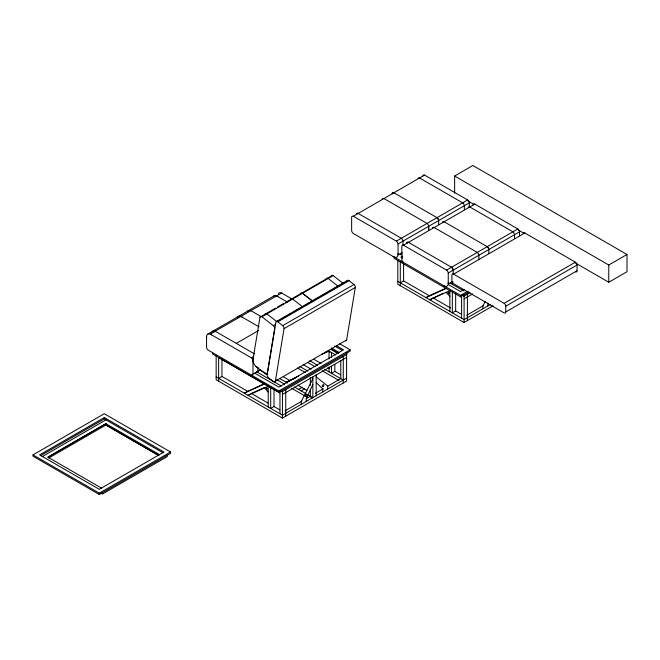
<?xml version="1.0" encoding="UTF-8"?>
<svg xmlns="http://www.w3.org/2000/svg" width="660" height="660" viewBox="0 0 660 660"><rect width="100%" height="100%" fill="white"/><g stroke="black" fill="none" stroke-linecap="round" stroke-linejoin="round"><path stroke-width="0.99" d="M252.937 359.725L259.974 317.212L264.115 314.82M275.36 381.117L284.048 328.63A2.343 1.353 60 0 0 282.703 325.644L277.802 321.824A2.343 1.353 60 0 0 275.888 322.278L267.193 374.756A2.343 1.353 60 0 0 268.546 377.751L273.438 381.571A2.343 1.353 60 0 0 275.36 381.117L346.624 339.974L355.319 287.488A2.343 1.353 60 0 0 353.966 284.493L349.074 280.682A2.343 1.353 60 0 0 347.209 280.912M300.589 293.766L300.589 293.741A2.64 1.526 60 0 1 300.663 293.551M253.135 358.512L252.92 359.931A6.212 3.589 60 0 0 255.849 366.44L257.177 367.496M312.856 384.532L306.232 398.599L306.232 401.47M312.856 378.79L301.257 401.47L301.257 404.341M485.232 301.373L482.906 305.91L482.906 308.781M101.731 488.243L47.899 457.165L105.98 423.637L105.996 424.982L158.862 455.582L105.922 425.023L48.782 457.999M467.659 291.266L460.531 295.383L353.298 233.467A2.64 1.526 60 0 1 351.64 230.596L351.64 217.198A2.64 1.526 60 0 1 353.298 216.241L424.561 175.098L467.659 199.98A2.64 1.526 60 0 1 469.318 202.851L469.318 206.811M454.633 193.256L454.633 176.03L472.865 165.503L627 254.496L627 271.722L608.767 282.249L574.909 262.697M207.801 334.117L274.098 295.845M292.314 299.186L281.638 293.024L215.152 331.204M275.575 308.146L264.94 314.284A2.64 1.526 60 0 1 266.863 313.896M277.34 307.123L283.544 303.542M285.318 302.519L300.589 293.741M301.471 293.254L331.246 276.07A2.64 1.526 60 0 1 333.16 275.616L343.068 283.338M259.974 317.212A2.64 1.526 60 0 1 261.888 316.767L333.16 275.616M353.298 216.241L396.388 241.123L467.659 199.98M402.188 252.516L398.046 254.909L398.046 243.994L469.318 202.851M33 454.88L104.272 413.729L170.56 452.009L170.56 453.346L99.297 494.497L33 456.217L33 454.88L99.297 493.152L170.56 452.009M104.272 417.557L39.633 454.88L99.297 489.324L163.936 452.009L104.272 417.557L104.272 418.902L40.516 455.705M403.499 262.449A2.64 1.526 60 0 1 401.841 259.578L401.841 246.18A2.64 1.526 60 0 1 403.499 245.223L474.763 204.08L517.852 228.962A2.64 1.526 60 0 1 519.511 231.825L519.511 235.793M236.305 343.382L258.464 330.594M42.174 456.662L105.922 419.859M276.4 321.494L347.663 280.343M276.779 321.758L278.561 320.735M280.343 319.704L283.016 318.161M284.798 317.13L286.58 316.107M289.245 314.556L291.027 313.533M292.809 312.502L299.046 308.905M300.828 307.873L302.61 306.842M305.283 305.299L310.629 302.214M312.411 301.191L318.648 297.586M320.43 296.554L323.103 295.012M324.885 293.989L331.122 290.384M332.904 289.361L339.133 285.755M340.915 284.732L343.588 283.189M345.37 282.158L347.152 281.127M277.802 321.824L349.074 280.682M261.888 316.767L273.322 325.669L275.806 324.233M47.916 457.174L105.996 423.646M402.641 256.08L400.867 257.103L402.649 258.134M282.703 325.644L353.966 284.493M284.048 328.63L355.319 287.488M254.546 353.917L215.341 331.295L210.367 334.166L251.311 357.802L253.795 356.367M218.633 378.361L221.95 376.447L247.632 391.281L264.124 383.807M400.29 282.793L403.598 280.888L429.289 295.713L445.781 288.247M251.311 375.028A2.64 1.526 60 0 0 252.97 374.072L260.642 369.674M403.499 245.223L446.589 270.105L517.852 228.962M452.389 281.498L448.247 283.891L448.247 272.976L519.511 231.825M247.632 391.281L244.315 393.195L264.478 384.062M577.046 270.79L505.774 311.933A2.343 1.353 60 0 1 504.124 312.889L453.568 283.701A2.343 1.353 60 0 1 451.91 280.83L451.91 275.096A2.343 1.353 60 0 1 453.568 274.139L524.84 232.988L575.388 262.177A2.343 1.353 60 0 1 577.046 265.048L577.046 270.79A2.343 1.353 60 0 1 575.817 271.928M248.886 394.87L250.536 393.913M429.289 295.713L425.972 297.627L446.127 288.502M298.634 376.167L286.159 382.231L295.317 378.081M443.099 293.304L429.709 299.78L449.864 290.656L449.864 311.421M206.563 336.369L206.563 347.275A2.64 1.526 60 0 0 208.222 350.147L278.883 390.943L350.147 349.8L350.147 351.137L278.883 392.287L212.586 354.007L212.586 352.671M100.955 492.962L102.613 493.919L167.252 456.605L167.252 455.26M280.417 390.687L282.2 391.71L346.838 354.395L346.838 353.05M282.447 394.441L346.582 357.406M464.079 289.509L460.531 291.555L448.957 284.873M298.625 389.425L301.933 387.511M469.012 291.827L460.531 296.719L460.531 295.383M462.074 295.119L463.848 296.142L470.068 292.553M279.906 409.909L274.007 406.51L270.699 408.416L270.699 387.659M301.108 390.86L304.425 388.946M340.733 374.789L334.834 371.39L331.526 373.304L331.526 366.382M464.095 298.873L472.7 293.906M461.555 314.341L455.664 310.942L452.347 312.856L452.347 292.091M285.046 410.834L301.859 401.123M306.289 398.566L310.373 396.206L310.373 389.284M315.439 393.286L323.301 388.74M327.673 386.224L340.783 378.65L340.783 360.855M346.582 378.172L282.447 415.206L216.15 376.926M216.15 355.344L216.15 379.797L282.447 418.077L346.582 381.043L346.582 354.536M466.694 315.265L483.516 305.555M490.438 304.433L464.095 319.638L397.798 281.366M397.798 260.807L397.798 284.229L464.095 322.509L493.069 305.778M453.568 274.139L504.124 303.32L575.388 262.177M505.774 311.933L505.774 306.19L577.046 265.048M454.633 176.03L608.767 265.023L627 254.496M433.001 227.486A2.64 1.526 60 0 0 432.465 228.467A2.632 1.518 60 0 1 433.018 227.477L433.174 227.403A2.632 1.518 60 0 1 434.14 227.502L477.23 252.384A2.64 1.526 60 0 1 478.871 255.263L478.871 259.231M324.984 352.522L328.639 350.873L329.876 352.225M321.709 354.42L329.035 351.103L335.734 354.964M264.198 387.626L251.369 393.434L268.018 403.046M248.053 395.348L268.207 386.224L268.207 406.989M400.636 254.562L400.042 254.512A6.212 3.589 60 0 0 402.171 253.935M450.838 283.544L450.244 283.495A6.212 3.589 60 0 0 452.991 281.886M215.193 331.213L213.914 330.965A6.212 3.589 60 0 0 212.38 331.6M357.86 213.238L357.662 213.221A2.64 1.526 60 0 0 356.647 214.112A2.64 1.526 60 0 1 357.811 213.229L401.362 238.252A2.64 1.526 60 0 1 402.971 241.114L403.021 245.091M408.053 242.22L407.863 242.203A2.64 1.526 60 0 0 406.808 243.309M256.888 372.306L256.69 372.289A2.64 1.526 60 0 0 257.936 371.2M408.26 242.278L408.012 242.212A2.64 1.526 60 0 0 406.766 243.301M281.638 293.024L281.449 292.933A6.212 3.589 60 0 0 278.272 293.774M250.816 310.646A6.212 3.589 60 0 0 247.385 312.056A6.212 3.589 60 0 1 250.792 310.629L260.791 316.379M467.998 200.97L473.344 204.055M518.777 230.29L524.122 233.376M444.081 221.76L487.204 246.659A2.64 1.526 60 0 1 488.862 249.529L488.862 253.498M408.424 242.344L451.564 267.234A2.64 1.526 60 0 1 453.214 270.105M450.615 283.338L463.848 290.977M433.018 297.866L450.549 307.989M276.664 295.894L287.554 302.173M339.545 343.678L350.147 349.8M336.394 345.683L343.522 349.8L278.883 387.115L254.834 373.238M334.67 346.03L342.631 350.625M331.386 347.96L339.322 352.547M331.386 349.297L338.44 353.372M331.138 349.445L338.192 353.521M241.065 316.478L259.025 326.84M313.945 359.329L320.958 363.379M327.971 367.422L329.719 368.437M309.754 360.739L317.641 365.293M324.654 369.336L343.274 380.086M307.997 362.587L315.084 366.679M322.171 370.78L339.009 380.498M303.154 364.576L311.091 369.163M299.838 366.49L307.783 371.077M297.503 368.016L305.432 372.595M283.288 376.745L289.476 380.317M297.569 384.995L306.95 390.406M279.972 378.659L287.653 383.089M294.261 386.909L306.158 393.781M307.849 394.754L312.856 397.642L312.856 376.876M259.858 369.913L267.828 374.517M276.697 379.64L284.674 384.244M291.761 388.336L307.717 397.543M256.616 371.778L281.317 386.034M279.955 393.005L218.633 357.596L218.633 381.233M104.272 418.902L163.053 452.834M105.922 423.687L105.922 425.023L105.922 423.687L159.737 454.748M309.829 396.52L312.197 398.029M443.272 285.417L444.626 286.176A6.212 3.589 60 0 0 448.231 284.097L448.247 282.546M393.071 256.435L394.424 257.194A6.212 3.589 60 0 0 398.029 255.115L398.046 253.564M277.827 296.563L276.474 295.804A6.212 3.589 60 0 0 273.298 296.645M242.228 317.147L240.875 316.387A6.204 3.58 60 0 0 239.027 316.206L238.516 316.421A6.204 3.58 60 0 0 237.451 317.79M211.53 334.834L210.177 334.075A6.212 3.589 60 0 0 206.58 336.154L206.563 337.705M338.093 286.209L328.185 278.487A2.64 1.526 60 0 0 326.271 278.941M302.511 293.287L312.411 301.001L302.503 293.32A2.64 1.526 60 0 0 300.754 293.387M292.553 299.005L302.47 306.743M266.854 313.838L276.771 321.61M256.03 366.597L265.345 373.849A2.64 1.526 60 0 0 267.259 373.403L274.667 328.663A2.64 1.526 60 0 0 273.322 325.669M316.173 376.876L327.772 386.158L327.772 389.029M316.173 382.618L322.806 389.029L322.806 391.9M446.152 292.339L449.864 296.398M264.503 387.899L268.207 391.957M608.767 265.023L608.767 282.249M514.544 238.524L514.544 234.696A2.64 1.526 60 0 0 512.886 231.825L469.788 206.951A2.64 1.526 60 0 0 468.229 207.487M487.88 303.039L487.88 305.91M467.412 294.088L467.412 320.595M464.343 209.542L464.343 205.714A2.64 1.526 60 0 0 462.685 202.851L419.595 177.969A2.64 1.526 60 0 0 418.027 178.505M464.095 296.002L464.095 322.509M463.848 294.805L463.848 296.142M461.612 318.202L461.612 297.437L394.234 258.448L394.234 257.103M455.664 293.139L455.664 310.942M453.214 274.073L453.172 270.097A2.64 1.526 60 0 0 451.514 267.226M438.661 224.515L438.636 220.531A2.64 1.526 60 0 0 436.978 217.66M382.28 199.477A2.632 1.518 60 0 1 382.816 198.495L382.957 198.429A2.632 1.518 60 0 1 383.938 198.52L427.028 223.402A2.64 1.526 60 0 1 428.67 226.281L428.686 230.101M428.67 226.281L428.67 230.249M403.598 264.074L403.598 280.888M400.29 262.036L400.29 285.664M343.274 356.45L343.274 382.957M334.834 364.468L334.834 371.39M331.526 352.539L331.526 357.481M329.035 351.103L329.035 359.015M329.035 366.927L329.035 371.869M316.173 374.962L316.173 395.728M310.373 377.421L310.373 385.333M285.755 389.656L285.755 416.163M282.447 391.57L282.447 418.077M282.2 390.373L282.2 391.71M279.955 391.091L279.955 413.77M278.883 390.943L278.883 392.287M274.007 388.707L274.007 406.51M257.936 367.075L257.986 371.209M252.97 374.072L252.97 360.673A2.64 1.526 60 0 0 251.311 357.802M221.95 358.652L221.95 376.447M102.613 492.583L102.613 493.919M99.297 493.152L99.297 494.497M523.306 233.285A2.343 1.353 60 0 1 524.84 232.988M504.124 303.32A2.343 1.353 60 0 1 505.774 306.19M433.158 227.411A2.64 1.526 60 0 1 434.123 227.51M442.456 222.733A2.64 1.526 60 0 1 442.546 222.313M442.621 222.131A2.64 1.526 60 0 1 444.106 221.776M487.179 246.642A2.64 1.526 60 0 1 488.829 249.513M446.589 270.105A2.64 1.526 60 0 1 448.247 272.976M473.105 205.037A2.64 1.526 60 0 1 474.763 204.08M392.23 193.735A2.64 1.526 60 0 1 392.395 193.132M392.254 193.751A2.64 1.526 60 0 1 392.345 193.331M393.913 192.794A2.64 1.526 60 0 0 392.527 192.992A2.64 1.526 60 0 1 393.88 192.778L437.002 217.676A2.64 1.526 60 0 1 438.661 220.547M396.388 241.123A2.64 1.526 60 0 1 398.046 243.994M422.944 175.832A2.64 1.526 60 0 1 424.561 175.098M346.624 339.974A2.343 1.353 60 0 1 345.568 340.824M290.647 299.483A2.64 1.526 60 0 1 292.561 299.029M211.975 332.054A6.212 3.589 60 0 1 214.492 331.015M266.491 388.212C266.921 390.943 268.389 387.61 266.491 388.212M448.14 292.644C448.569 295.383 450.037 292.042 448.14 292.644M306.174 396.355A1.171 0.676 -60 0 0 306.644 394.523A1.171 0.676 -60 0 0 305.233 395.653A1.171 0.676 -60 0 0 306.174 396.355M323.111 386.587A1.171 0.676 -60 0 0 323.68 384.739A1.171 0.676 -60 0 0 322.253 385.753A1.171 0.676 -60 0 0 323.111 386.587"/></g></svg>
